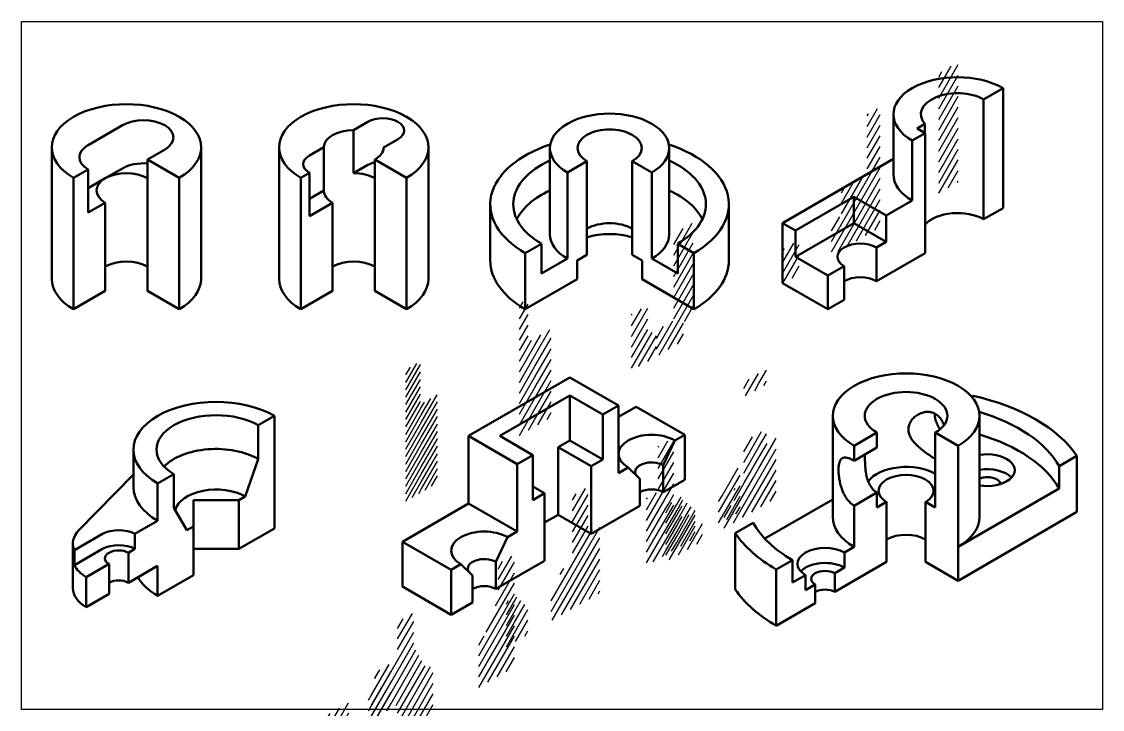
# Model space of a CAD drawing. Header units: millimetres. Extents: x -334 to 3025, y 133 to 867.
# Drawn here: x 3.8 to 239.3, y 189.8 to 339.6 of the extents above; entities that cross this region are included whole.
import ezdxf

# ---------------------------------------------------------------- set-up
doc = ezdxf.new("R2010")
doc.units = ezdxf.units.MM
doc.header["$LTSCALE"] = 0.8
for name, color, linetype, lineweight in [('答案剖面线', 1, 'Continuous', 25), ('答案粗实线', 1, 'Continuous', 50), ('答案细实线', 1, 'Continuous', 25)]:
    doc.layers.add(name, color=color, linetype=linetype, lineweight=lineweight)
pattern_1 = [(360, (247.389, 72.3997), (6e-14, 1.4), [])]
pattern_2 = [(360, (220.7851, 99.0035), (6e-15, 1.4), [])]
pattern_3 = [(360, (329.5762, -9.7875), (3e-13, 2), [])]
pattern_4 = [(360, (272.1581, 47.6305), (7e-14, 2), [])]
pattern_5 = [(6e-13, (196.016, 123.7727), (-2e-14, 2), [])]
pattern_6 = [(360, (164.6986, 155.09), (8e-15, 2), [])]
pattern_7 = [(360, (202.4838, 31.0761), (1e-13, 2), [])]
pattern_8 = [(360, (276.9911, -36.7997), (2e-13, 2), [])]
pattern_9 = [(360, (230.8877, 12.0535), (6e-15, 2), [])]

msp = doc.modelspace()

# ---------------------------------------------------------------- hatches: boundary and pattern name
at = {"layer": '答案剖面线', "extrusion": (0.707107, -0.408248, 0.57735)}
h = msp.add_hatch(dxfattribs=at)
h.set_pattern_fill('_USER', color=256, scale=2, angle=45, style=0, pattern_type=0)
h.set_pattern_definition(pattern_3)
h.paths.add_polyline_path([(390.39, -25.34), (386.14, -21.1), (363.52, -43.73), (367.76, -47.97)])
h = msp.add_hatch(dxfattribs=at)
h.set_pattern_fill('_USER', color=256, scale=2, angle=45, style=0, pattern_type=0)
h.set_pattern_definition(pattern_3)
h.paths.add_polyline_path([(373.42, -8.37), (370.59, -5.54), (359.27, -16.86), (362.1, -19.69)])
at = {"layer": '答案剖面线', "extrusion": (0.707107, 0.408248, -0.57735)}
h = msp.add_hatch(dxfattribs=at)
h.set_pattern_fill('_USER', color=256, scale=1.4, angle=45, style=0, pattern_type=0)
h.set_pattern_definition(pattern_2)
h.paths.add_polyline_path([(224.16, 95.63), (227.69, 92.1), (244.34, 108.75), (252.47, 116.89), (248.94, 120.42)])
h = msp.add_hatch(dxfattribs=at)
h.set_pattern_fill('_USER', color=256, scale=2, angle=45, style=0, pattern_type=0)
h.set_pattern_definition(pattern_5)
h.paths.add_polyline_path([(227.7, 141.66), (224.17, 145.19), (199.39, 120.4), (202.92, 116.87)])
at = {"layer": '答案剖面线', "extrusion": (0.707107, -0.408248, 0.57735)}
h = msp.add_hatch(dxfattribs=at)
h.set_pattern_fill('_USER', color=256, scale=2, angle=45, style=0, pattern_type=0)
h.set_pattern_definition([(2e-13, (296.5996, 23.189), (-8e-15, 2), [])])
h.paths.add_polyline_path([(311.45, 15.41), (313.57, 13.29), (331.25, 30.97), (327.01, 35.21), (310.74, 18.95), (306.93, 22.75), (301.98, 17.8), (307.91, 11.88)])
at = {"layer": '答案剖面线', "extrusion": (0.707107, 0.408248, -0.57735)}
h = msp.add_hatch(dxfattribs=at)
h.set_pattern_fill('_USER', color=256, scale=2, angle=45, style=0, pattern_type=0)
h.set_pattern_definition(pattern_6)
h.paths.add_polyline_path([(176.01, 143.78), (179.55, 147.31), (181.67, 145.19), (199.35, 162.87), (195.1, 167.11), (178.84, 150.85), (175.03, 154.66), (170.08, 149.71)])
at = {"layer": '答案剖面线', "extrusion": (0.707107, -0.408248, 0.57735)}
h = msp.add_hatch(dxfattribs=at)
h.set_pattern_fill('_USER', color=256, scale=1.4, angle=45, style=0, pattern_type=0)
h.set_pattern_definition(pattern_1)
h.paths.add_polyline_path([(267.41, 85.68), (267.22, 85.87), (275.35, 94.01), (272.18, 97.19), (247.39, 72.4), (250.76, 69.03)])
at = {"layer": '答案剖面线', "extrusion": (0.707107, 0.408248, -0.57735)}
h = msp.add_hatch(dxfattribs=at)
h.set_pattern_fill('_USER', color=256, scale=1.4, angle=45, style=0, pattern_type=0)
h.set_pattern_definition(pattern_2)
h.paths.add_polyline_path([(248.94, 120.42), (245.57, 123.79), (220.79, 99), (224.16, 95.63)])
at = {"layer": '答案剖面线', "extrusion": (0.707107, -0.408248, 0.57735)}
h = msp.add_hatch(dxfattribs=at)
h.set_pattern_fill('_USER', color=256, scale=2, angle=45, style=0, pattern_type=0)
h.set_pattern_definition(pattern_4)
h.paths.add_polyline_path([(272.16, 47.63), (275.53, 44.26), (292.18, 60.91), (290.67, 62.42), (298.81, 70.55), (296.95, 72.42)])
at = {"layer": '答案剖面线', "extrusion": (0.707107, 0.408248, -0.57735)}
h = msp.add_hatch(dxfattribs=at)
h.set_pattern_fill('_USER', color=256, scale=2, angle=45, style=0, pattern_type=0)
h.set_pattern_definition(pattern_5)
h.paths.add_polyline_path([(196.02, 123.77), (199.39, 120.4), (224.17, 145.19), (220.8, 148.56)])
at = {"layer": '答案剖面线', "extrusion": (0.707107, -0.408248, 0.57735)}
h = msp.add_hatch(dxfattribs=at)
h.set_pattern_fill('_USER', color=256, scale=2, angle=45, style=0, pattern_type=0)
h.set_pattern_definition(pattern_3)
h.paths.add_polyline_path([(362.1, -19.69), (353.62, -11.2), (348.67, -16.15), (346.55, -14.03), (340.18, -20.39), (350.79, -31)])
h = msp.add_hatch(dxfattribs=at)
h.set_pattern_fill('_USER', color=256, scale=1.4, angle=45, style=0, pattern_type=0)
h.set_pattern_definition(pattern_1)
h.paths.add_polyline_path([(270.94, 82.15), (267.41, 85.68), (250.76, 69.03), (254.29, 65.5)])
h = msp.add_hatch(dxfattribs=at)
h.set_pattern_fill('_USER', color=256, scale=2, angle=45, style=0, pattern_type=0)
h.set_pattern_definition(pattern_4)
h.paths.add_polyline_path([(275.53, 44.26), (279.06, 40.73), (295.71, 57.38), (292.18, 60.91)])
h = msp.add_hatch(dxfattribs=at)
h.set_pattern_fill('_USER', color=256, scale=2, angle=45, style=0, pattern_type=0)
h.set_pattern_definition([(360, (420.1303, -100.3417), (8e-15, 2), [])])
h.paths.add_polyline_path([(305.08, 24.6), (310.74, 30.26), (307.21, 33.8), (296.6, 23.19), (301.98, 17.8), (306.93, 22.75)])
at = {"layer": '答案剖面线', "extrusion": (0.707107, 0.408248, -0.57735)}
h = msp.add_hatch(dxfattribs=at)
h.set_pattern_fill('_USER', color=256, scale=2, angle=45, style=0, pattern_type=0)
h.set_pattern_definition(pattern_6)
h.paths.add_polyline_path([(164.7, 155.09), (170.08, 149.71), (175.03, 154.66), (173.18, 156.5), (178.84, 162.16), (175.31, 165.7)])
at = {"layer": '答案剖面线', "extrusion": (0.707107, -0.408248, 0.57735)}
h = msp.add_hatch(dxfattribs=at)
h.set_pattern_fill('_USER', color=256, scale=2, angle=45, style=0, pattern_type=0)
h.set_pattern_definition(pattern_3)
h.paths.add_polyline_path([(339.48, -6.96), (335.94, -3.42), (329.58, -9.79), (333.11, -13.32)])
h = msp.add_hatch(dxfattribs=at)
h.set_pattern_fill('_USER', color=256, scale=2, angle=45, style=0, pattern_type=0)
h.set_pattern_definition(pattern_9)
h.paths.add_polyline_path([(274.87, -13.47), (276.61, -15.2), (288.59, -3.22), (285.19, 0.17), (276.71, -8.31), (274.16, -5.77), (261.43, -18.49), (265.64, -22.7)])
h = msp.add_hatch(dxfattribs=at)
h.set_pattern_fill('_USER', color=256, scale=2, angle=45, style=0, pattern_type=0)
h.set_pattern_definition([(360, (220.1615, 13.3984), (9e-15, 2), [])])
h.paths.add_polyline_path([(220.16, 13.4), (227.94, 5.62), (249.15, 26.83), (245.62, 30.37), (239.25, 24.01), (230.77, 21.18), (229.35, 22.59)])
h = msp.add_hatch(dxfattribs=at)
h.set_pattern_fill('_USER', color=256, scale=2, angle=45, style=0, pattern_type=0)
h.set_pattern_definition(pattern_8)
h.paths.add_polyline_path([(311.64, -20.54), (310, -18.9), (307.17, -21.73), (308.81, -23.36)])
at = {"layer": '答案剖面线', "extrusion": (0.707107, 0.408248, -0.57735)}
h = msp.add_hatch(dxfattribs=at)
h.set_pattern_fill('_USER', color=256, scale=2, angle=45, style=0, pattern_type=0)
h.set_pattern_definition([(2e-12, (84.7103, 155.4812), (-9e-14, 2), [])])
h.paths.add_polyline_path([(91.78, 148.41), (103.1, 159.72), (100.97, 161.85), (115.12, 175.99), (110.17, 180.94), (91.07, 161.85), (84.71, 155.48)])
at = {"layer": '答案剖面线', "extrusion": (0.707107, -0.408248, 0.57735)}
h = msp.add_hatch(dxfattribs=at)
h.set_pattern_fill('_USER', color=256, scale=2, angle=45, style=0, pattern_type=0)
h.set_pattern_definition(pattern_9)
h.paths.add_polyline_path([(290.28, -30.37), (288.16, -28.25), (282.22, -29.1), (282.12, -29.2), (286.79, -33.87)])
h = msp.add_hatch(dxfattribs=at)
h.set_pattern_fill('_USER', color=256, scale=2, angle=45, style=0, pattern_type=0)
h.set_pattern_definition(pattern_8)
h.paths.add_polyline_path([(310, -18.9), (306.69, -15.59), (303.86, -18.41), (307.17, -21.73)])
h = msp.add_hatch(dxfattribs=at)
h.set_pattern_fill('_USER', color=256, scale=2, angle=45, style=0, pattern_type=0)
h.set_pattern_definition(pattern_9)
h.paths.add_polyline_path([(263.98, 4.42), (261.43, 6.96), (269.92, 15.45), (266.53, 18.84), (253.8, 6.11), (251.68, 8.24), (245.74, 7.39), (240.65, 2.3), (251.25, -8.31)])
h = msp.add_hatch(dxfattribs=at)
h.set_pattern_fill('_USER', color=256, scale=2, angle=45, style=0, pattern_type=0)
h.set_pattern_definition(pattern_9)
h.paths.add_polyline_path([(286.79, -33.87), (285.48, -32.56), (282.65, -35.39), (280.53, -33.26), (278.37, -35.42), (281.8, -38.86)])
h = msp.add_hatch(dxfattribs=at)
h.set_pattern_fill('_USER', color=256, scale=2, angle=45, style=0, pattern_type=0)
h.set_pattern_definition(pattern_9)
h.paths.add_polyline_path([(285.48, -32.56), (282.12, -29.2), (277.13, -34.19), (278.37, -35.42), (280.53, -33.26), (282.65, -35.39)])
h = msp.add_hatch(dxfattribs=at)
h.set_pattern_fill('_USER', color=256, scale=2, angle=45, style=0, pattern_type=0)
h.set_pattern_definition(pattern_7)
h.paths.add_polyline_path([(210.26, 23.3), (219.45, 32.49), (218.04, 33.9), (220.87, 42.39), (227.23, 48.75), (223.7, 52.29), (216.63, 45.22), (215.2, 46.65), (206.71, 38.16), (208.14, 36.73), (202.48, 31.08)])
h = msp.add_hatch(dxfattribs=at)
h.set_pattern_fill('_USER', color=256, scale=2, angle=45, style=0, pattern_type=0)
h.set_pattern_definition(pattern_9)
h.paths.add_polyline_path([(276.48, -16.57), (275.86, -15.95), (276.61, -15.2), (274.87, -13.47), (265.64, -22.7), (268, -25.06)])
h = msp.add_hatch(dxfattribs=at)
h.set_pattern_fill('_USER', color=256, scale=2, angle=45, style=0, pattern_type=0)
h.set_pattern_definition(pattern_9)
h.paths.add_polyline_path([(276.99, -24.07), (274.16, -21.24), (277.66, -17.75), (276.48, -16.57), (268, -25.06), (272.04, -29.1), (274.2, -26.94), (274.16, -26.9)])
h = msp.add_hatch(dxfattribs=at)
h.set_pattern_fill('_USER', color=256, scale=2, angle=45, style=0, pattern_type=0)
h.set_pattern_definition(pattern_9)
h.paths.add_polyline_path([(277.98, -18.07), (277.66, -17.75), (274.16, -21.24), (277.03, -24.11), (277.13, -24.01)])
h = msp.add_hatch(dxfattribs=at)
h.set_pattern_fill('_USER', color=256, scale=2, angle=45, style=0, pattern_type=0)
h.set_pattern_definition(pattern_8)
h.paths.add_polyline_path([(276.99, -36.8), (288.3, -48.11), (299.62, -36.8), (297.5, -34.68), (300.33, -31.85), (298.69, -30.21), (290.91, -37.99), (285.48, -32.56), (282.65, -35.39), (280.53, -33.26)])
h = msp.add_hatch(dxfattribs=at)
h.set_pattern_fill('_USER', color=256, scale=2, angle=45, style=0, pattern_type=0)
h.set_pattern_definition(pattern_8)
h.paths.add_polyline_path([(298.69, -30.21), (295.38, -26.9), (287.6, -34.68), (290.91, -37.99)])
h = msp.add_hatch(dxfattribs=at)
h.set_pattern_fill('_USER', color=256, scale=2, angle=45, style=0, pattern_type=0)
h.set_pattern_definition([(360, (201.7767, 43.097), (9e-15, 2), [])])
h.paths.add_polyline_path([(215.2, 46.65), (211.68, 50.17), (208.85, 47.34), (207.43, 48.75), (201.78, 43.1), (206.71, 38.16)])
h = msp.add_hatch(dxfattribs=at)
h.set_pattern_fill('_USER', color=256, scale=2, angle=45, style=0, pattern_type=0)
h.set_pattern_definition(pattern_7)
h.paths.add_polyline_path([(202.47, 42.41), (206.71, 38.16), (215.2, 46.65), (211.68, 50.17), (208.85, 47.34), (208.12, 48.06)])
h = msp.add_hatch(dxfattribs=at)
h.set_pattern_fill('_USER', color=256, scale=2, angle=45, style=0, pattern_type=0)
h.set_pattern_definition(pattern_7)
h.paths.add_polyline_path([(194.66, 50.22), (197.53, 47.34), (203.19, 53), (200.31, 55.88)])
h = msp.add_hatch(dxfattribs=at)
h.set_pattern_fill('_USER', color=256, scale=2, angle=45, style=0, pattern_type=0)
h.set_pattern_definition(pattern_9)
h.paths.add_polyline_path([(240.65, 12.48), (241.49, 18.42), (241.12, 18.8), (232.63, 10.31), (235.55, 7.39)])
h = msp.add_hatch(dxfattribs=at)
h.set_pattern_fill('_USER', color=256, scale=2, angle=45, style=0, pattern_type=0)
h.set_pattern_definition(pattern_8)
h.paths.add_polyline_path([(277.23, -15.83), (274.87, -13.47), (264.26, -24.07), (264.48, -24.29), (268.01, -20.75), (269.43, -22.16), (271.63, -21.43)])
h = msp.add_hatch(dxfattribs=at)
h.set_pattern_fill('_USER', color=256, scale=2, angle=45, style=0, pattern_type=0)
h.set_pattern_definition(pattern_8)
h.paths.add_polyline_path([(271.63, -21.43), (275.15, -20.26), (278.41, -17), (277.23, -15.83)])
h = msp.add_hatch(dxfattribs=at)
h.set_pattern_fill('_USER', color=256, scale=2, angle=45, style=0, pattern_type=0)
h.set_pattern_definition(pattern_7)
h.paths.add_polyline_path([(200.31, 55.88), (198.24, 57.95), (192.58, 52.29), (194.66, 50.22)])
h = msp.add_hatch(dxfattribs=at)
h.set_pattern_fill('_USER', color=256, scale=2, angle=45, style=0, pattern_type=0)
h.set_pattern_definition(pattern_9)
h.paths.add_polyline_path([(241.12, 18.8), (239.37, 20.54), (230.89, 12.05), (232.63, 10.31)])
h = msp.add_hatch(dxfattribs=at)
h.set_pattern_fill('_USER', color=256, scale=2, angle=45, style=0, pattern_type=0)
h.set_pattern_definition(pattern_8)
h.paths.add_polyline_path([(272.26, -32.06), (275.79, -28.53), (274.16, -26.9), (276.99, -24.07), (274.16, -21.24), (275.15, -20.26), (271.63, -21.43), (266.62, -26.43)])
h = msp.add_hatch(dxfattribs=at)
h.set_pattern_fill('_USER', color=256, scale=2, angle=45, style=0, pattern_type=0)
h.set_pattern_definition(pattern_8)
h.paths.add_polyline_path([(271.63, -21.43), (269.43, -22.16), (268.01, -20.75), (264.48, -24.29), (266.62, -26.43)])

# ---------------------------------------------------------------- linework, layer by layer
at = {"layer": '答案粗实线', "extrusion": (0, 0.816497, 0.57735)}
for p, q in [((217.65, 325.12, -12.7), (213.41, 322.67, -9.24)), ((217.65, 298.99, -31.18), (217.65, 325.12, -12.7)), ((213.41, 322.67, -9.24), (213.41, 296.54, -27.71)), ((193.75, 306.34, -13.86), (193.75, 319.4, -4.62)), ((18.27, 312.72, 10.12), (25.72, 317.02, 4.04)), ((76.12, 315.97, 5.52), (79.24, 317.78, 2.97)), ((76.12, 306.58, -1.12), (76.12, 315.97, 5.52)), ((198.91, 316.34, -0.29), (200.61, 317.32, -1.67)), ((200.68, 315.32, 1.15), (198.91, 316.34, -0.29)), ((200.61, 315.36, -3.06), (200.61, 317.32, -1.67)), ((85.79, 314, 8.31), (82.66, 312.2, 10.86)), ((200.68, 315.32, 1.15), (197.85, 313.69, 3.46)), ((197.85, 313.69, 3.46), (197.85, 300.62, -5.77)), ((200.68, 289.19, -17.32), (200.68, 315.32, 1.15)), ((10.33, 283.59, -9.4), (10.33, 312.21, 10.84)), ((34.93, 311.7, 11.57), (31.21, 309.55, 14.6)), ((42.88, 283.59, -9.4), (42.88, 312.21, 10.84)), ((59.87, 283.59, -9.4), (59.87, 312.21, 10.84)), ((66.5, 310.42, 13.37), (69.62, 312.23, 10.82)), ((69.62, 312.23, 10.82), (69.62, 302.83, 4.18)), ((92.42, 283.59, -9.4), (92.42, 312.21, 10.84)), ((31.21, 309.55, 14.6), (31.21, 300.16, 7.96)), ((38.11, 305.57, 20.24), (31.21, 309.55, 14.6)), ((80.75, 309.55, 14.6), (80.75, 280.93, -5.63)), ((87.65, 305.57, 20.24), (80.75, 309.55, 14.6)), ((169.57, 295.72, 1.15), (193.75, 309.69, -18.59)), ((18.27, 307.4, 17.64), (15.09, 305.57, 20.24)), ((18.27, 298.01, 11), (18.27, 307.4, 17.64)), ((22, 305.48, 0.44), (25.72, 307.63, -2.6)), ((66.5, 306.64, 18.72), (64.63, 305.57, 20.24)), ((66.5, 297.25, 12.07), (66.5, 306.64, 18.72)), ((79.24, 308.38, -3.68), (76.12, 306.58, -1.12)), ((15.09, 305.57, 20.24), (15.09, 276.95)), ((18.27, 303.33, 3.47), (22, 305.48, 0.44)), ((38.11, 276.95), (38.11, 305.57, 20.24)), ((64.63, 305.57, 20.24), (64.63, 276.95)), ((87.65, 276.95), (87.65, 305.57, 20.24)), ((69.62, 302.83, 4.18), (66.5, 301.03, 6.73)), ((22, 300.16, 7.96), (18.27, 298.01, 11)), ((22, 280.93, -5.63), (22, 300.16, 7.96)), ((31.21, 300.16, 7.96), (31.21, 280.93, -5.63)), ((71.53, 300.16, 7.96), (66.5, 297.25, 12.07)), ((71.53, 280.93, -5.63), (71.53, 300.16, 7.96)), ((172.4, 294.09, 3.46), (185.13, 301.44, -6.93)), ((185.13, 295.72, -10.97), (185.13, 301.44, -6.93)), ((185.13, 301.44, -6.93), (192.2, 297.36, -1.15)), ((197.85, 300.62, -5.77), (192.2, 297.36, -1.15)), ((192.2, 297.36, -1.15), (192.2, 291.64, -5.2)), ((213.41, 296.54, -27.71), (217.65, 298.99, -31.18)), ((169.57, 282.66, -8.08), (169.57, 295.72, 1.15)), ((172.4, 294.09, 3.46), (169.57, 295.72, 1.15)), ((185.13, 295.72, -10.97), (172.4, 288.38, -0.58)), ((192.2, 291.64, -5.2), (185.13, 295.72, -10.97)), ((172.4, 288.38, -0.58), (172.4, 294.09, 3.46)), ((192.2, 291.64, -5.2), (190.08, 290.42, -3.46)), ((190.08, 290.42, -3.46), (190.08, 283.07, -8.66)), ((179.47, 284.29, 5.2), (172.4, 288.38, -0.58)), ((190.08, 283.07, -8.66), (200.68, 289.19, -17.32)), ((183, 286.33, 2.31), (179.47, 284.29, 5.2)), ((183, 278.99, -2.89), (183, 286.33, 2.31)), ((179.47, 276.95), (169.57, 282.66, -8.08)), ((179.47, 284.29, 5.2), (179.47, 276.95)), ((15.09, 276.95), (22, 280.93, -5.63)), ((31.21, 280.93, -5.63), (38.11, 276.95)), ((64.63, 276.95), (71.53, 280.93, -5.63)), ((80.75, 280.93, -5.63), (87.65, 276.95)), ((179.47, 276.95), (183, 278.99, -2.89)), ((210.81, 257.9, -44.57), (211.13, 258.09, -44.84)), ((180.52, 231.69, -17.9), (180.52, 253.74, -2.31)), ((212.52, 231.69, -17.9), (212.52, 253.74, -2.31)), ((190.16, 250.06, 2.89), (185.21, 247.2, 6.93)), ((190.16, 246.8, 0.58), (190.16, 250.06, 2.89)), ((207.84, 247.2, 6.93), (202.89, 250.06, 2.89)), ((202.89, 250.06, 2.89), (202.89, 233.73, -8.66)), ((185.21, 247.2, 6.93), (185.21, 243.94, 4.62)), ((185.21, 243.94, 4.62), (190.16, 246.8, 0.58)), ((207.84, 225.16, -8.66), (207.84, 247.2, 6.93)), ((229.85, 242.77, -23.17), (233.76, 245.02, -26.36)), ((233.76, 245.02, -26.36), (233.76, 232.78, -35.02)), ((229.85, 237.87, -26.63), (229.85, 242.77, -23.17)), ((190.16, 237, -6.35), (185.21, 234.14, -2.31)), ((190.16, 233.73, -8.66), (190.16, 237, -6.35)), ((207.84, 225.16, -8.66), (229.85, 237.87, -26.63)), ((165.74, 226.98, -11.23), (180.52, 235.52, -23.31)), ((185.21, 234.14, -2.31), (185.21, 225.16, -8.66)), ((192.28, 234.96, -10.39), (190.16, 233.73, -8.66)), ((192.28, 221.89, -19.63), (192.28, 234.96, -10.39)), ((200.77, 234.96, -10.39), (200.77, 221.89, -19.63)), ((202.89, 233.73, -8.66), (200.77, 234.96, -10.39)), ((233.76, 232.78, -35.02), (207.84, 217.81, -13.86)), ((159.29, 228.15, -2.51), (163.2, 230.41, -5.7)), ((159.29, 215.91, -11.17), (159.29, 228.15, -2.51)), ((185.21, 225.16, -8.66), (183.09, 223.93, -6.93)), ((183.09, 223.93, -6.93), (183.09, 220.67, -9.24)), ((207.84, 217.81, -13.86), (207.84, 225.16, -8.66)), ((171.77, 222.3, 5.77), (168.24, 220.26, 8.66)), ((171.77, 217.4, 2.31), (171.77, 222.3, 5.77)), ((180.97, 215.36, -10.39), (192.28, 221.89, -19.63)), ((200.77, 221.89, -19.63), (207.84, 217.81, -13.86)), ((168.24, 220.26, 8.66), (168.24, 208.01)), ((183.09, 220.67, -9.24), (180.97, 219.44, -7.51)), ((180.97, 219.44, -7.51), (180.97, 215.36, -10.39)), ((174.6, 219.03), (171.77, 217.4, 2.31)), ((174.6, 215.77, -2.31), (174.6, 219.03)), ((176.72, 216.99, -4.04), (174.6, 215.77, -2.31)), ((176.72, 212.91, -6.93), (176.72, 216.99, -4.04)), ((168.24, 208.01), (176.72, 212.91, -6.93))]:
    msp.add_line(p, q, dxfattribs=at)
at = {"layer": '答案粗实线', "extrusion": (2.77556e-17, 0.816497, 0.57735)}
for p, q in [((118.9, 293.28, -10.97), (118.9, 312.05, 2.31)), ((144.9, 293.28, -10.97), (144.9, 312.05, 2.31)), ((126.95, 309.2, 6.35), (122.71, 306.75, 9.81)), ((126.95, 288.78, -8.08), (126.95, 309.2, 6.35)), ((136.85, 309.2, 6.35), (136.85, 288.78, -8.08)), ((141.09, 306.75, 9.81), (136.85, 309.2, 6.35)), ((122.71, 306.75, 9.81), (122.71, 287.97, -3.46)), ((141.09, 287.97, -3.46), (141.09, 306.75, 9.81)), ((105.9, 287.56, -15.01), (105.9, 299.81, -6.35)), ((157.9, 287.56, -15.01), (157.9, 299.81, -6.35)), ((117.05, 291.23, 5.77), (113.52, 289.19, 8.66)), ((117.05, 284.7, 1.15), (117.05, 291.23, 5.77)), ((146.75, 291.23, 5.77), (146.75, 284.7, 1.15)), ((150.29, 289.19, 8.66), (146.75, 291.23, 5.77)), ((113.52, 289.19, 8.66), (113.52, 276.95)), ((122.71, 287.97, -3.46), (117.05, 284.7, 1.15)), ((124.83, 287.56, -6.35), (126.95, 288.78, -8.08)), ((124.83, 283.48, -9.24), (124.83, 287.56, -6.35)), ((136.85, 288.78, -8.08), (138.97, 287.56, -6.35)), ((138.97, 287.56, -6.35), (138.97, 283.48, -9.24)), ((146.75, 284.7, 1.15), (141.09, 287.97, -3.46)), ((150.29, 276.95), (150.29, 289.19, 8.66)), ((113.52, 276.95), (124.83, 283.48, -9.24)), ((138.97, 283.48, -9.24), (150.29, 276.95)), ((58.87, 253.71, -20.78), (55.33, 251.67, -17.9)), ((58.87, 229.21, -38.11), (58.87, 253.71, -20.78)), ((55.33, 251.67, -17.9), (55.33, 244.32, -23.09)), ((28.14, 238.19, -16.17), (28.14, 246.36, -10.39)), ((55.33, 244.32, -23.09), (52.51, 236.15, -25.4)), ((16.23, 228.79, -2.87), (28.14, 240.93, -20.04)), ((36.95, 241.05, -2.89), (33.41, 239.01)), ((36.95, 233.7, -8.08), (36.95, 241.05, -2.89)), ((33.41, 239.01), (33.41, 230.85, -5.77)), ((52.51, 236.15, -25.4), (51.09, 235.34, -24.25)), ((39.78, 228.8, -15.01), (36.95, 233.7, -8.08)), ((41.19, 235.34, -24.25), (51.09, 235.34, -24.25)), ((41.19, 229.62, -16.17), (41.19, 235.34, -24.25)), ((51.09, 224.72, -31.75), (51.09, 235.34, -24.25)), ((33.41, 230.85, -5.77), (28.46, 227.99, -1.73)), ((41.19, 229.62, -16.17), (39.78, 228.8, -15.01)), ((41.19, 219.01, -23.67), (41.19, 229.62, -16.17)), ((51.09, 224.72, -31.75), (58.87, 229.21, -38.11)), ((15.27, 224.45, 3.27), (21.39, 227.99, -1.73)), ((28.46, 227.99, -1.73), (28.46, 224.72, -4.04)), ((14.93, 216.15, -5.77), (14.93, 225.95, 1.15)), ((21.39, 224.72, -4.04), (15.27, 221.19, 0.96)), ((15.27, 221.19, 0.96), (15.27, 224.45, 3.27)), ((28.46, 224.72, -4.04), (27.05, 223.91, -2.89)), ((27.05, 223.91, -2.89), (27.05, 217.37, -7.51)), ((51.09, 224.72, -31.75), (41.19, 224.72, -31.75)), ((22.81, 221.46, 0.58), (17.86, 218.6, 4.62)), ((22.81, 214.92, -4.04), (22.81, 221.46, 0.58)), ((27.05, 217.37, -7.51), (33.41, 221.05, -12.7)), ((33.41, 221.05, -12.7), (33.41, 214.52, -17.32)), ((17.86, 218.6, 4.62), (17.86, 212.07)), ((33.41, 214.52, -17.32), (41.19, 219.01, -23.67)), ((17.86, 212.07), (22.81, 214.92, -4.04))]:
    msp.add_line(p, q, dxfattribs=at)
at = {"layer": '答案粗实线', "extrusion": (-5.55112e-17, 0.816497, 0.57735)}
for p, q in [((101.18, 249.34, -3.12), (123.24, 262.08, -21.13)), ((123.24, 262.08, -21.13), (133.85, 255.95, -12.47)), ((107.97, 249.34, -3.12), (123.24, 258.16, -15.59)), ((123.24, 258.16, -15.59), (130.46, 253.99, -9.7)), ((123.24, 248.36, -22.52), (123.24, 258.16, -15.59)), ((133.85, 255.95, -12.47), (130.46, 253.99, -9.7)), ((133.85, 241.26, -22.86), (133.85, 255.95, -12.47)), ((133.85, 253.5, -40.18), (137.67, 255.71, -43.3)), ((137.67, 255.71, -43.3), (148.28, 249.59, -34.64)), ((130.46, 253.99, -9.7), (130.46, 244.2, -16.63)), ((101.18, 234.64, -13.51), (101.18, 249.34, -3.12)), ((111.79, 243.22, 5.54), (101.18, 249.34, -3.12)), ((115.18, 245.18, 2.77), (107.97, 249.34, -3.12)), ((120.7, 246.89, -20.44), (123.24, 248.36, -22.52)), ((123.24, 248.36, -22.52), (130.46, 244.2, -16.63)), ((146.15, 248.36, -32.91), (143.61, 242.97, -33.6)), ((148.28, 249.59, -34.64), (146.15, 248.36, -32.91)), ((148.28, 239.79, -41.57), (148.28, 249.59, -34.64)), ((115.18, 245.18, 2.77), (111.79, 243.22, 5.54)), ((115.18, 235.38, -4.16), (115.18, 245.18, 2.77)), ((120.7, 232.19, -30.83), (120.7, 246.89, -20.44)), ((127.91, 242.73, -14.55), (120.7, 246.89, -20.44)), ((111.79, 243.22, 5.54), (111.79, 228.52, -4.85)), ((130.46, 244.2, -16.63), (127.91, 242.73, -14.55)), ((127.91, 242.73, -14.55), (127.91, 228.03, -24.94)), ((143.61, 242.97, -33.6), (143.61, 237.09, -37.76)), ((135.97, 242.48, -24.6), (133.85, 241.26, -22.86)), ((138.52, 240.03, -29.44), (135.97, 242.48, -24.6)), ((115.18, 238.32, -8.31), (117.73, 236.85, -6.24)), ((138.52, 234.15, -33.6), (138.52, 240.03, -29.44)), ((143.61, 237.09, -37.76), (148.28, 239.79, -41.57)), ((117.73, 236.85, -6.24), (115.18, 235.38, -4.16)), ((117.73, 222.15, -16.63), (117.73, 236.85, -6.24)), ((86.76, 226.31, -1.73), (101.18, 234.64, -13.51)), ((101.18, 234.64, -13.51), (111.79, 228.52, -4.85)), ((127.91, 228.03, -24.94), (138.52, 234.15, -33.6)), ((120.7, 232.19, -30.83), (117.73, 230.48, -28.41)), ((127.91, 228.03, -24.94), (120.7, 232.19, -30.83)), ((111.79, 228.52, -4.85), (109.67, 227.29, -3.12)), ((86.76, 216.52, -8.66), (86.76, 226.31, -1.73)), ((97.36, 220.19, 6.93), (86.76, 226.31, -1.73)), ((109.67, 227.29, -3.12), (107.12, 221.91, -3.81)), ((99.48, 221.42, 5.2), (97.36, 220.19, 6.93)), ((102.03, 218.97, 0.35), (99.48, 221.42, 5.2)), ((107.12, 216.03, -7.97), (117.73, 222.15, -16.63)), ((107.12, 221.91, -3.81), (107.12, 216.03, -7.97)), ((97.36, 220.19, 6.93), (97.36, 210.39)), ((102.03, 213.09, -3.81), (102.03, 218.97, 0.35)), ((86.76, 216.52, -8.66), (97.36, 210.39)), ((97.36, 210.39), (102.03, 213.09, -3.81))]:
    msp.add_line(p, q, dxfattribs=at)
at = {"layer": '答案粗实线', "extrusion": (0, -0.816497, -0.57735)}
for centre, radius, start, end in [((207.75, -188.18, -258.12), 14, 135, 315), ((207.75, -188.18, -258.12), 8, 153.21, 315), ((26.6, -171.4, -261.18), 16.28, 135, 45), ((76.14, -171.4, -261.18), 16.28, 135, 45), ((30.33, -175.13, -261.18), 6.52, 225, 45), ((82.51, -177.78, -261.18), 4.63, 225, 45), ((76.14, -171.4, -261.18), 6.52, 180.2339, 269.7661), ((22.88, -167.68, -261.18), 6.52, 135, 225), ((76.14, -171.4, -261.18), 6.52, 0.2339, 45), ((69.77, -165.03, -261.18), 4.63, 135, 225), ((26.6, -171.4, -226.12), 6.52, 225, 315), ((196.52, -148.38, -205.84), 16, 135, 45), ((196.52, -148.38, -205.84), 9, 135, 45), ((214.2, -166.06, -178.84), 6, 253.763, 106.237), ((196.52, -148.38, -184.84), 35, 135, 162.2029), ((196.52, -148.38, -184.84), 40, 135, 158.5782), ((178.85, -130.7, -178.84), 6, 135, 315)]:
    msp.add_arc(centre, radius, start, end, dxfattribs=at)
at = {"layer": '答案粗实线', "extrusion": (-2.77556e-17, -0.816497, -0.57735)}
for centre, radius, start, end in [((131.9, -178.28, -256.12), 13, 135, 45), ((131.9, -178.28, -256.12), 7, 135, 45), ((131.9, -178.28, -241.12), 26, 135, 240.177), ((131.9, -178.28, -241.12), 26, 299.823, 45), ((131.9, -178.28, -241.12), 21, 135, 231.7534), ((131.9, -178.28, -241.12), 21, 308.2466, 45), ((24.93, -129.51, -185.15), 10, 165, 209.534), ((24.93, -129.51, -185.15), 5, 225, 315), ((24.93, -129.51, -181.15), 10, 135, 165)]:
    msp.add_arc(centre, radius, start, end, dxfattribs=at)
at = {"layer": '答案粗实线', "extrusion": (0, 0.816497, 0.57735)}
for centre, radius, start, end in [((-30.33, -175.13, 249.67), 6.52, 262.1846, 315), ((-82.51, -177.78, 249.67), 4.63, 292.4058, 315), ((-26.6, -171.4, 249.67), 6.52, 225, 315), ((-76.14, -171.4, 249.67), 6.52, 225, 270.2339), ((-26.6, -171.4, 249.67), 6.52, 315, 45), ((-76.14, -171.4, 249.67), 6.52, 359.7661, 45), ((-207.75, -188.18, 226.12), 8, 225, 332.1144), ((-186.54, -166.97, 235.12), 5, 225, 45), ((-76.14, -171.4, 226.12), 6.52, 225, 315), ((-26.6, -171.4, 226.12), 16.28, 0, 45), ((-26.6, -171.4, 226.12), 16.28, 135, 180), ((-76.14, -171.4, 226.12), 16.28, 0, 45), ((-76.14, -171.4, 226.12), 16.28, 135, 180), ((-186.54, -166.97, 226.12), 5, 225, 315), ((-196.52, -148.38, 184.84), 40, 201.4218, 248.5782), ((-196.52, -148.38, 184.84), 35, 197.7971, 242.9207), ((-196.52, -148.38, 178.84), 35, 197.7971, 242.7971), ((-196.52, -148.38, 185.84), 9, 225, 336.7898), ((-196.52, -148.38, 185.84), 6, 135, 45), ((-214.2, -166.06, 174.84), 6, 208.1255, 286.237), ((-214.2, -166.06, 174.84), 3, 188.4713, 304.0021), ((-196.52, -148.38, 178.84), 16, 0, 45), ((-196.52, -148.38, 178.84), 16, 135, 180), ((-196.52, -148.38, 169.84), 6, 225, 315), ((-178.85, -130.7, 174.84), 6, 225, 331.8745), ((-178.85, -130.7, 174.84), 3, 225, 45), ((-196.52, -148.38, 169.84), 40, 21.4218, 45), ((-178.85, -130.7, 169.84), 3, 225, 315)]:
    msp.add_arc(centre, radius, start, end, dxfattribs=at)
at = {"layer": '答案粗实线', "extrusion": (-9.69186e-15, -0.816497, -0.57735)}
msp.add_arc((207.75, -188.18, -242.12), 14, 135, 180, dxfattribs=at)
at = {"layer": '答案粗实线', "extrusion": (2.77556e-17, 0.816497, 0.57735)}
for centre, radius, start, end in [((-131.9, -178.28, 233.12), 21, 308.2466, 344.373), ((-131.9, -178.28, 233.12), 21, 195.627, 231.7534), ((-131.9, -178.28, 231.12), 7, 225, 315), ((-131.9, -178.28, 233.12), 13, 0, 45), ((-131.9, -178.28, 226.12), 10, 240.3319, 299.6681), ((-131.9, -178.28, 233.12), 13, 135, 180), ((-131.9, -178.28, 226.12), 26, 0, 45), ((-131.9, -178.28, 226.12), 26, 135, 180), ((-46.14, -150.72, 195.15), 18, 225, 45), ((-46.14, -150.72, 195.15), 13, 225, 45), ((-46.14, -150.72, 186.15), 13, 225, 330.6899), ((-46.14, -150.72, 185.15), 18, 0, 45), ((-46.14, -150.72, 178.15), 9, 225, 351.8699), ((-24.93, -129.51, 181.15), 5, 225, 315), ((-24.93, -129.51, 181.15), 3, 225, 45), ((-24.93, -129.51, 173.15), 3, 225, 315), ((-46.14, -150.72, 165.15), 18, 18.6122, 45), ((-24.93, -129.51, 173.15), 10, 0, 45)]:
    msp.add_arc(centre, radius, start, end, dxfattribs=at)
at = {"layer": '答案粗实线', "extrusion": (5.55112e-17, -0.816497, -0.57735)}
for centre in [(141.06, -165.17, -183.79), (104.58, -128.68, -183.79)]:
    msp.add_arc(centre, 7.2, 135, 315, dxfattribs=at)
at = {"layer": '答案粗实线', "extrusion": (-1.57082e-14, -0.816497, -0.57735)}
msp.add_arc((141.06, -165.17, -178.99), 3.6, 163.0725, 315, dxfattribs=at)
at = {"layer": '答案粗实线', "extrusion": (-5.55112e-17, 0.816497, 0.57735)}
for centre, end in [((-141.06, -165.17, 171.79), 315), ((-104.58, -128.68, 178.99), 16.9275), ((-104.58, -128.68, 171.79), 315)]:
    msp.add_arc(centre, 3.6, 225, end, dxfattribs=at)
at = {"layer": '答案粗实线'}
for points, knots in [([(197.02, 250.76, -15.42), (197.02, 251.08, -15.19), (197.08, 251.41, -14.96), (197.29, 252.04, -14.49), (197.44, 252.35, -14.26), (197.83, 252.92, -13.8), (198.06, 253.18, -13.57), (198.57, 253.64, -13.11), (198.85, 253.84, -12.89), (199.42, 254.17, -12.45), (199.72, 254.31, -12.22), (200.36, 254.51, -11.74), (200.69, 254.57, -11.5), (201.35, 254.6, -11.01), (201.68, 254.57, -10.76), (202.31, 254.42, -10.28), (202.61, 254.3, -10.04), (202.89, 254.14, -9.81)], [0, 0, 0, 0, 1.183582, 1.183582, 2.367164, 2.367164, 3.550746, 3.550746, 4.734328, 4.734328, 5.904889, 5.904889, 7.07545, 7.07545, 8.246011, 8.246011, 9.416572, 9.416572, 9.416572, 9.416572]), ([(202.77, 254.21, -20.02), (202.77, 254.16, -20.05), (202.77, 254.12, -20.08), (202.77, 253.76, -20.33), (202.81, 253.44, -20.54), (202.96, 252.76, -20.94), (203.07, 252.42, -21.12), (203.37, 251.74, -21.44), (203.55, 251.4, -21.57), (203.82, 250.98, -21.7), (203.88, 250.88, -21.73), (203.94, 250.79, -21.75)], [18.113863, 18.113863, 18.113863, 18.113863, 18.276215, 18.276215, 19.418916, 19.418916, 20.561617, 20.561617, 21.704318, 21.704318, 22.032872, 22.032872, 22.032872, 22.032872]), ([(204.8, 251.69, -8.1), (204.66, 252.04, -8.23), (204.5, 252.37, -8.39), (204.13, 253, -8.74), (203.91, 253.29, -8.94), (203.43, 253.78, -9.37), (203.16, 253.98, -9.59), (202.89, 254.14, -9.81)], [5.941384, 5.941384, 5.941384, 5.941384, 7.07545, 7.07545, 8.246011, 8.246011, 9.416572, 9.416572, 9.416572, 9.416572]), ([(202.89, 244.35, -16.74), (202.61, 244.51, -16.97), (202.31, 244.69, -17.16), (201.68, 245.1, -17.46), (201.35, 245.32, -17.57), (200.69, 245.79, -17.71), (200.36, 246.04, -17.73), (199.72, 246.56, -17.7), (199.42, 246.82, -17.64), (198.85, 247.34, -17.48), (198.57, 247.62, -17.37), (198.06, 248.21, -17.08), (197.83, 248.51, -16.91), (197.44, 249.14, -16.53), (197.29, 249.46, -16.32), (197.08, 250.11, -15.88), (197.02, 250.44, -15.65), (197.02, 250.76, -15.42)], [28.249717, 28.249717, 28.249717, 28.249717, 29.420278, 29.420278, 30.590839, 30.590839, 31.7614, 31.7614, 32.931961, 32.931961, 34.115543, 34.115543, 35.299125, 35.299125, 36.482707, 36.482707, 37.666289, 37.666289, 37.666289, 37.666289]), ([(187.54, 245.28, -7.67), (187.54, 244.96, -7.9), (187.54, 244.6, -8.09), (187.56, 243.84, -8.37), (187.57, 243.44, -8.47), (187.62, 242.61, -8.57), (187.65, 242.19, -8.58), (187.76, 241.38, -8.54), (187.83, 240.97, -8.48), (188, 240.23, -8.32), (188.1, 239.85, -8.21), (188.37, 239.13, -7.94), (188.54, 238.78, -7.78), (188.92, 238.14, -7.42), (189.14, 237.86, -7.22), (189.62, 237.36, -6.8), (189.88, 237.16, -6.58), (190.16, 237, -6.35)], [0, 0, 0, 0, 1.183582, 1.183582, 2.367164, 2.367164, 3.550746, 3.550746, 4.734328, 4.734328, 5.904889, 5.904889, 7.07545, 7.07545, 8.246011, 8.246011, 9.416572, 9.416572, 9.416572, 9.416572]), ([(185.21, 234.14, -2.31), (184.94, 234.3, -2.53), (184.67, 234.49, -2.74), (184.16, 234.96, -3.14), (183.92, 235.23, -3.32), (183.47, 235.82, -3.63), (183.27, 236.15, -3.76), (182.91, 236.83, -3.96), (182.75, 237.19, -4.03), (182.48, 237.89, -4.12), (182.36, 238.27, -4.13), (182.15, 239.04, -4.09), (182.06, 239.43, -4.04), (181.92, 240.21, -3.85), (181.87, 240.59, -3.73), (181.81, 241.31, -3.4), (181.79, 241.65, -3.2), (181.79, 242.28, -2.76), (181.81, 242.58, -2.51), (181.87, 243.12, -1.93), (181.92, 243.37, -1.62), (182.06, 243.8, -0.95), (182.15, 243.99, -0.6), (182.36, 244.28, 0.12), (182.48, 244.39, 0.48), (182.75, 244.55, 1.17), (182.91, 244.6, 1.53), (183.27, 244.63, 2.24), (183.47, 244.62, 2.59), (183.92, 244.52, 3.26), (184.16, 244.44, 3.57), (184.67, 244.23, 4.14), (184.94, 244.09, 4.4), (185.21, 243.94, 4.62)], [9.138108, 9.138108, 9.138108, 9.138108, 10.279934, 10.279934, 11.42176, 11.42176, 12.563585, 12.563585, 13.705411, 13.705411, 14.848112, 14.848112, 15.990813, 15.990813, 17.133514, 17.133514, 18.276215, 18.276215, 19.418916, 19.418916, 20.561617, 20.561617, 21.704318, 21.704318, 22.847019, 22.847019, 23.988845, 23.988845, 25.130671, 25.130671, 26.272497, 26.272497, 27.414323, 27.414323, 27.414323, 27.414323])]:
    msp.add_open_spline(points, degree=3, knots=knots, dxfattribs=at)
at = {"layer": '答案细实线'}
for p, q in [((3.76, 339.6), (239.3, 339.6)), ((3.76, 189.78), (3.76, 339.6)), ((239.3, 339.6), (239.3, 189.78)), ((239.3, 189.78), (3.76, 189.78))]:
    msp.add_line(p, q, dxfattribs=at)

doc.saveas('drawing.dxf')
